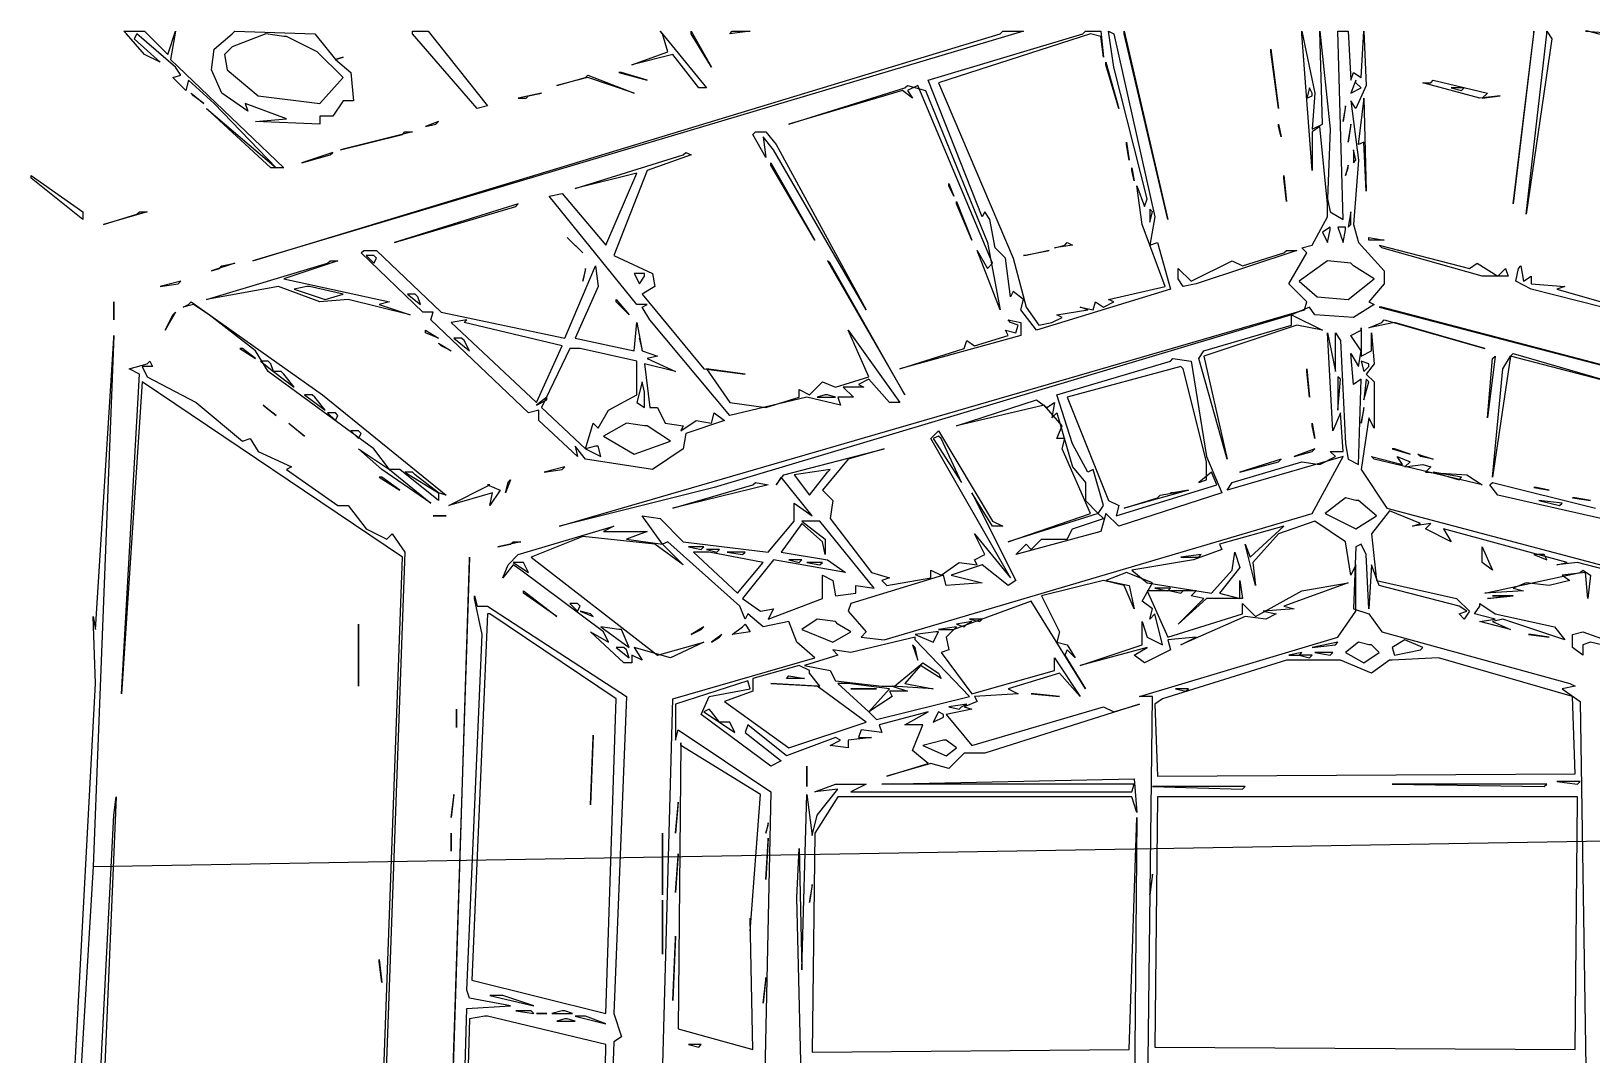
# Model space of a CAD drawing. Extents: x 1 to 1022, y 2 to 767.
# Drawn here: x 1 to 606, y 370 to 767 of the extents above; entities that cross this region are included whole.
import ezdxf

# ---------------------------------------------------------------- set-up
doc = ezdxf.new("R2010")
doc.units = 0

msp = doc.modelspace()

# ---------------------------------------------------------------- linework, layer by layer
for p, q in [((37, 767), (45, 767)), ((38, 766), (37, 767)), ((45, 758), (38, 766)), ((42, 766), (41, 764)), ((41, 764), (51, 755)), ((57, 753), (42, 766)), ((45, 767), (54, 758)), ((54, 758), (57, 767)), ((57, 767), (55, 756)), ((72, 760), (79, 766)), ((79, 766), (80, 767)), ((92, 766), (79, 761)), ((80, 767), (111, 766)), ((386, 767), (87, 678)), ((87, 678), (377, 766)), ((99, 765), (92, 766)), ((100, 765), (99, 765)), ((112, 759), (100, 765)), ((111, 766), (119, 756)), ((149, 767), (155, 767)), ((149, 766), (149, 767)), ((174, 737), (149, 766)), ((155, 767), (178, 738)), ((245, 767), (263, 745)), ((246, 766), (245, 767)), ((248, 759), (246, 766)), ((257, 767), (265, 753)), ((257, 766), (257, 767)), ((265, 753), (257, 766)), ((280, 767), (272, 766)), ((272, 766), (273, 767)), ((273, 767), (280, 767)), ((349, 748), (409, 766)), ((412, 766), (353, 747)), ((377, 766), (378, 767)), ((378, 767), (386, 767)), ((409, 766), (410, 767)), ((410, 767), (416, 767)), ((416, 765), (412, 766)), ((416, 767), (417, 757)), ((417, 757), (416, 765)), ((421, 753), (419, 767)), ((419, 767), (421, 766)), ((421, 766), (437, 695)), ((425, 767), (442, 694)), ((425, 766), (425, 767)), ((442, 694), (425, 766)), ((494, 767), (499, 743)), ((494, 766), (494, 767)), ((498, 713), (494, 766)), ((502, 731), (501, 767)), ((501, 767), (505, 729)), ((510, 694), (508, 767)), ((508, 767), (512, 767)), ((512, 767), (513, 748)), ((517, 749), (518, 767)), ((518, 767), (519, 746)), ((584, 767), (576, 700)), ((576, 700), (584, 766)), ((581, 696), (589, 766)), ((591, 764), (581, 696)), ((584, 766), (584, 767)), ((589, 767), (591, 764)), ((589, 766), (589, 767)), ((604, 767), (618, 766)), ((605, 767), (604, 767)), ((659, 753), (605, 767)), ((51, 755), (45, 758)), ((71, 752), (72, 760)), ((79, 761), (76, 758)), ((76, 758), (77, 752)), ((122, 749), (112, 759)), ((119, 756), (122, 757)), ((122, 757), (119, 756)), ((234, 754), (248, 759)), ((250, 758), (234, 754)), ((260, 745), (250, 758)), ((482, 760), (485, 737)), ((482, 759), (482, 760)), ((485, 737), (482, 759)), ((55, 756), (99, 714)), ((59, 750), (57, 753)), ((75, 743), (71, 752)), ((77, 752), (89, 742)), ((119, 756), (125, 751)), ((125, 751), (126, 740)), ((229, 751), (240, 748)), ((230, 751), (229, 751)), ((240, 748), (230, 751)), ((418, 755), (423, 737)), ((418, 754), (418, 755)), ((423, 737), (418, 754)), ((434, 702), (421, 753)), ((513, 748), (514, 751)), ((514, 751), (517, 749)), ((56, 749), (59, 750)), ((61, 744), (56, 749)), ((62, 748), (61, 744)), ((72, 739), (62, 748)), ((113, 739), (122, 749)), ((217, 749), (205, 746)), ((205, 746), (216, 749)), ((216, 749), (217, 750)), ((217, 750), (235, 743)), ((235, 743), (217, 749)), ((263, 745), (260, 745)), ((295, 731), (340, 745)), ((340, 745), (341, 746)), ((341, 746), (348, 744)), ((345, 746), (341, 744)), ((374, 677), (345, 746)), ((370, 695), (349, 748)), ((353, 747), (382, 679)), ((497, 745), (496, 741)), ((498, 743), (497, 745)), ((515, 748), (513, 743)), ((513, 743), (517, 745)), ((515, 747), (515, 748)), ((517, 745), (515, 747)), ((519, 746), (515, 737)), ((563, 741), (541, 747)), ((541, 747), (544, 747)), ((544, 747), (545, 748)), ((545, 748), (566, 743)), ((557, 745), (552, 745)), ((552, 745), (556, 744)), ((556, 744), (557, 745)), ((63, 743), (68, 739)), ((64, 742), (63, 743)), ((68, 739), (64, 742)), ((96, 714), (72, 739)), ((85, 736), (75, 743)), ((100, 733), (84, 739)), ((84, 739), (85, 736)), ((89, 742), (113, 739)), ((122, 740), (118, 734)), ((126, 740), (122, 740)), ((199, 743), (190, 741)), ((190, 741), (193, 741)), ((193, 741), (194, 742)), ((194, 742), (199, 743)), ((339, 744), (295, 731)), ((343, 741), (339, 744)), ((341, 744), (343, 741)), ((348, 744), (372, 685)), ((496, 741), (498, 742)), ((499, 743), (498, 729)), ((498, 742), (498, 743)), ((515, 737), (513, 740)), ((513, 740), (516, 717)), ((516, 723), (518, 740)), ((518, 741), (519, 705)), ((518, 740), (518, 741)), ((571, 742), (563, 741)), ((566, 743), (564, 741)), ((564, 741), (571, 742)), ((94, 714), (69, 737)), ((69, 737), (96, 714)), ((88, 732), (100, 733)), ((118, 734), (113, 734)), ((113, 734), (113, 731)), ((178, 738), (174, 737)), ((511, 738), (510, 732)), ((510, 732), (511, 737)), ((511, 737), (511, 738)), ((113, 731), (88, 732)), ((149, 728), (121, 721)), ((121, 721), (145, 727)), ((145, 727), (146, 728)), ((146, 728), (149, 728)), ((159, 732), (154, 730)), ((154, 730), (158, 731)), ((158, 731), (159, 732)), ((281, 727), (282, 728)), ((286, 718), (281, 727)), ((282, 728), (286, 728)), ((286, 728), (290, 723)), ((485, 731), (486, 726)), ((485, 730), (485, 731)), ((486, 726), (485, 730)), ((498, 729), (502, 731)), ((501, 730), (498, 728)), ((498, 728), (498, 713)), ((504, 700), (501, 730)), ((505, 729), (504, 702)), ((513, 731), (512, 724)), ((512, 724), (513, 730)), ((513, 730), (513, 731)), ((289, 721), (285, 726)), ((285, 726), (286, 718)), ((325, 659), (289, 721)), ((290, 723), (325, 659)), ((426, 724), (427, 717)), ((426, 723), (426, 724)), ((427, 717), (426, 723)), ((515, 717), (514, 721)), ((514, 721), (514, 716)), ((518, 724), (516, 723)), ((519, 705), (518, 724)), ((118, 720), (106, 716)), ((106, 716), (117, 719)), ((117, 719), (118, 720)), ((212, 706), (254, 719)), ((257, 719), (240, 713)), ((254, 719), (255, 720)), ((255, 720), (257, 719)), ((288, 716), (305, 686)), ((288, 715), (288, 716)), ((305, 686), (288, 715)), ((512, 715), (511, 711)), ((512, 714), (512, 715)), ((516, 717), (514, 692)), ((514, 716), (515, 717)), ((1, 711), (21, 697)), ((1, 710), (1, 711)), ((21, 694), (1, 710)), ((99, 714), (94, 714)), ((236, 712), (212, 706)), ((224, 684), (236, 712)), ((240, 713), (227, 680)), ((428, 714), (429, 709)), ((428, 713), (428, 714)), ((429, 709), (428, 713)), ((487, 711), (488, 701)), ((487, 710), (487, 711)), ((488, 701), (487, 710)), ((511, 711), (512, 714)), ((202, 703), (207, 704)), ((236, 661), (202, 703)), ((207, 704), (224, 684)), ((357, 708), (359, 703)), ((357, 707), (357, 708)), ((359, 703), (357, 707)), ((432, 692), (430, 707)), ((430, 707), (433, 699)), ((21, 697), (21, 694)), ((46, 697), (29, 692)), ((42, 696), (43, 697)), ((43, 697), (46, 697)), ((190, 700), (142, 685)), ((142, 685), (189, 699)), ((189, 699), (190, 700)), ((360, 701), (366, 686)), ((360, 700), (360, 701)), ((366, 686), (360, 700)), ((371, 697), (370, 695)), ((373, 694), (371, 697)), ((433, 699), (434, 702)), ((435, 698), (435, 693)), ((436, 697), (435, 698)), ((435, 693), (436, 697)), ((504, 702), (505, 697)), ((504, 695), (504, 700)), ((505, 697), (510, 694)), ((513, 697), (512, 691)), ((513, 692), (513, 697)), ((29, 692), (42, 696)), ((375, 683), (373, 694)), ((441, 668), (432, 692)), ((437, 695), (435, 684)), ((498, 684), (504, 695)), ((505, 691), (502, 689)), ((505, 690), (505, 691)), ((511, 691), (508, 691)), ((508, 691), (510, 685)), ((511, 690), (511, 691)), ((512, 691), (513, 692)), ((514, 692), (516, 685)), ((209, 687), (215, 681)), ((210, 686), (209, 687)), ((215, 681), (210, 686)), ((372, 685), (377, 659)), ((402, 684), (403, 685)), ((403, 685), (405, 684)), ((435, 684), (438, 685)), ((438, 685), (443, 667)), ((502, 689), (504, 685)), ((504, 685), (505, 690)), ((510, 685), (511, 690)), ((516, 685), (526, 674)), ((520, 687), (526, 686)), ((520, 686), (520, 687)), ((526, 686), (520, 686)), ((129, 681), (130, 682)), ((153, 658), (129, 681)), ((130, 682), (135, 682)), ((134, 680), (131, 680)), ((131, 680), (134, 677)), ((135, 679), (134, 680)), ((134, 677), (135, 679)), ((135, 682), (160, 658)), ((227, 680), (242, 673)), ((377, 659), (368, 682)), ((368, 682), (372, 675)), ((379, 679), (375, 683)), ((381, 664), (379, 679)), ((382, 679), (387, 660)), ((386, 680), (396, 682)), ((387, 680), (386, 680)), ((396, 682), (387, 680)), ((405, 684), (398, 683)), ((398, 683), (402, 684)), ((492, 682), (453, 669)), ((471, 676), (487, 681)), ((487, 681), (488, 682)), ((488, 682), (492, 682)), ((489, 669), (496, 681)), ((494, 683), (498, 684)), ((496, 681), (494, 683)), ((524, 684), (559, 675)), ((525, 683), (524, 684)), ((564, 672), (525, 683)), ((69, 663), (116, 677)), ((80, 677), (71, 674)), ((71, 674), (74, 675)), ((74, 675), (75, 676)), ((75, 676), (80, 677)), ((120, 678), (99, 671)), ((116, 677), (117, 678)), ((117, 678), (120, 678)), ((208, 648), (220, 676)), ((216, 675), (215, 670)), ((215, 670), (216, 674)), ((216, 674), (216, 675)), ((220, 676), (221, 668)), ((239, 673), (235, 673)), ((235, 673), (237, 669)), ((239, 672), (239, 673)), ((242, 673), (243, 668)), ((310, 678), (340, 626)), ((311, 677), (310, 678)), ((340, 626), (311, 677)), ((372, 675), (374, 677)), ((446, 671), (446, 675)), ((446, 675), (451, 670)), ((451, 670), (467, 678)), ((467, 678), (471, 676)), ((504, 678), (493, 670)), ((513, 677), (504, 678)), ((514, 676), (513, 677)), ((522, 671), (514, 676)), ((526, 674), (526, 669)), ((559, 675), (562, 677)), ((562, 677), (570, 672)), ((570, 672), (573, 675)), ((573, 675), (574, 672)), ((577, 670), (578, 675)), ((578, 675), (579, 676)), ((579, 676), (580, 670)), ((59, 670), (51, 668)), ((51, 668), (58, 669)), ((58, 669), (59, 670)), ((97, 668), (69, 663)), ((113, 662), (97, 668)), ((99, 671), (140, 662)), ((108, 668), (103, 667)), ((103, 667), (115, 663)), ((109, 668), (108, 668)), ((122, 665), (109, 668)), ((221, 668), (212, 648)), ((237, 669), (239, 672)), ((243, 668), (238, 665)), ((443, 667), (391, 651)), ((419, 663), (441, 668)), ((448, 668), (446, 671)), ((453, 669), (448, 668)), ((496, 662), (489, 669)), ((493, 670), (500, 664)), ((512, 663), (522, 671)), ((526, 669), (520, 662)), ((574, 672), (564, 672)), ((583, 667), (577, 670)), ((580, 670), (583, 672)), ((583, 672), (583, 669)), ((583, 669), (596, 668)), ((626, 656), (583, 667)), ((596, 668), (593, 667)), ((593, 667), (621, 659)), ((33, 662), (33, 655)), ((33, 661), (33, 662)), ((33, 655), (33, 661)), ((64, 661), (60, 660)), ((60, 660), (62, 661)), ((62, 661), (63, 662)), ((63, 662), (114, 626)), ((70, 657), (64, 661)), ((124, 663), (113, 662)), ((115, 663), (122, 665)), ((148, 657), (124, 663)), ((140, 662), (136, 661)), ((136, 661), (148, 657)), ((150, 665), (147, 665)), ((147, 665), (152, 661)), ((151, 664), (150, 665)), ((152, 661), (151, 664)), ((228, 663), (233, 657)), ((228, 662), (228, 663)), ((233, 657), (228, 662)), ((240, 661), (236, 661)), ((238, 665), (262, 636)), ((238, 660), (240, 661)), ((241, 655), (238, 660)), ((382, 666), (381, 664)), ((386, 663), (382, 666)), ((385, 659), (386, 663)), ((387, 660), (392, 653)), ((411, 659), (408, 660)), ((408, 660), (413, 659)), ((413, 659), (414, 662)), ((414, 662), (417, 660)), ((417, 660), (421, 662)), ((421, 662), (419, 663)), ((497, 660), (490, 657)), ((495, 659), (496, 662)), ((499, 657), (497, 660)), ((500, 664), (512, 663)), ((522, 661), (514, 656)), ((520, 662), (522, 661)), ((524, 660), (819, 583)), ((525, 660), (524, 660)), ((819, 583), (525, 660)), ((57, 658), (53, 651)), ((53, 651), (56, 657)), ((56, 657), (57, 658)), ((88, 643), (70, 657)), ((157, 658), (153, 658)), ((156, 655), (157, 658)), ((194, 619), (156, 655)), ((160, 658), (208, 648)), ((170, 655), (164, 654)), ((164, 654), (197, 623)), ((169, 654), (170, 655)), ((207, 645), (169, 654)), ((206, 575), (495, 659)), ((235, 643), (236, 654)), ((236, 654), (238, 643)), ((272, 618), (241, 655)), ((490, 657), (266, 590)), ((380, 655), (385, 654)), ((381, 654), (380, 655)), ((384, 653), (381, 654)), ((391, 651), (385, 659)), ((385, 654), (385, 649)), ((392, 653), (397, 654)), ((397, 654), (401, 656)), ((399, 657), (411, 659)), ((401, 656), (399, 657)), ((490, 657), (502, 651)), ((490, 653), (490, 657)), ((514, 656), (499, 657)), ((530, 654), (520, 652)), ((520, 652), (525, 654)), ((525, 654), (526, 655)), ((526, 655), (565, 644)), ((565, 644), (530, 654)), ((33, 649), (25, 443)), ((26, 535), (33, 648)), ((33, 648), (33, 649)), ((154, 651), (159, 648)), ((154, 650), (154, 651)), ((159, 648), (154, 650)), ((168, 648), (165, 648)), ((165, 648), (171, 643)), ((169, 647), (168, 648)), ((212, 648), (235, 643)), ((238, 644), (237, 648)), ((237, 648), (238, 643)), ((326, 633), (318, 651)), ((318, 651), (338, 623)), ((385, 649), (338, 636)), ((367, 645), (380, 649)), ((380, 649), (379, 651)), ((379, 651), (383, 650)), ((383, 650), (384, 653)), ((492, 653), (456, 641)), ((456, 643), (490, 653)), ((502, 651), (492, 653)), ((506, 612), (504, 650)), ((504, 650), (507, 635)), ((507, 635), (507, 650)), ((507, 650), (509, 647)), ((513, 649), (517, 651)), ((517, 643), (513, 649)), ((517, 652), (517, 641)), ((517, 651), (517, 652)), ((521, 643), (521, 650)), ((521, 650), (522, 638)), ((82, 644), (88, 640)), ((83, 644), (82, 644)), ((88, 640), (83, 644)), ((93, 635), (88, 643)), ((159, 646), (164, 643)), ((160, 645), (159, 646)), ((164, 643), (160, 645)), ((171, 643), (169, 647)), ((197, 623), (207, 645)), ((210, 644), (199, 621)), ((213, 644), (210, 644)), ((214, 644), (213, 644)), ((236, 639), (214, 644)), ((238, 643), (238, 644)), ((238, 643), (244, 641)), ((338, 636), (363, 644)), ((363, 644), (364, 647)), ((364, 647), (367, 645)), ((454, 640), (456, 643)), ((509, 647), (511, 607)), ((514, 630), (513, 642)), ((513, 642), (516, 637)), ((516, 637), (517, 643)), ((517, 641), (521, 643)), ((575, 641), (576, 642)), ((576, 642), (621, 629)), ((39, 636), (46, 638)), ((43, 634), (39, 636)), ((48, 637), (44, 637)), ((44, 637), (46, 633)), ((46, 638), (47, 639)), ((47, 639), (48, 637)), ((93, 639), (90, 639)), ((90, 639), (95, 635)), ((94, 638), (93, 639)), ((95, 635), (94, 638)), ((236, 626), (236, 639)), ((251, 635), (239, 638)), ((239, 638), (241, 621)), ((244, 641), (240, 640)), ((240, 640), (251, 635)), ((262, 636), (278, 634)), ((278, 634), (263, 636)), ((263, 636), (272, 623)), ((399, 626), (443, 639)), ((447, 637), (403, 625)), ((443, 639), (444, 640)), ((444, 640), (451, 639)), ((448, 636), (447, 637)), ((457, 600), (448, 636)), ((451, 639), (457, 602)), ((465, 601), (454, 640)), ((456, 641), (465, 601)), ((496, 636), (497, 625)), ((496, 635), (496, 636)), ((520, 638), (517, 639)), ((517, 639), (518, 635)), ((518, 635), (520, 637)), ((522, 638), (519, 634)), ((520, 637), (520, 638)), ((569, 641), (566, 617)), ((566, 617), (568, 640)), ((575, 641), (568, 594)), ((568, 640), (569, 641)), ((568, 594), (572, 636)), ((572, 636), (575, 641)), ((621, 629), (575, 641)), ((36, 510), (43, 634)), ((44, 631), (36, 510)), ((145, 563), (44, 631)), ((46, 633), (65, 623)), ((134, 605), (93, 635)), ((98, 635), (95, 635)), ((95, 635), (103, 629)), ((99, 634), (98, 635)), ((103, 629), (99, 634)), ((238, 631), (236, 623)), ((239, 627), (238, 631)), ((303, 626), (308, 631)), ((308, 631), (313, 629)), ((313, 629), (326, 633)), ((326, 632), (322, 630)), ((322, 630), (324, 629)), ((334, 623), (326, 632)), ((497, 625), (496, 635)), ((508, 633), (508, 620)), ((509, 632), (508, 633)), ((508, 620), (509, 632)), ((517, 632), (514, 630)), ((516, 599), (517, 632)), ((519, 632), (518, 624)), ((518, 624), (520, 631)), ((519, 634), (522, 631)), ((520, 631), (519, 632)), ((522, 631), (522, 613)), ((110, 626), (107, 626)), ((107, 626), (115, 620)), ((111, 625), (110, 626)), ((115, 620), (111, 625)), ((114, 626), (162, 587)), ((201, 625), (197, 622)), ((197, 622), (201, 624)), ((201, 624), (201, 625)), ((225, 620), (236, 626)), ((239, 626), (239, 627)), ((239, 621), (239, 626)), ((302, 625), (272, 618)), ((286, 621), (299, 625)), ((299, 625), (299, 628)), ((299, 628), (303, 626)), ((315, 622), (302, 625)), ((309, 626), (306, 625)), ((306, 625), (313, 625)), ((310, 626), (309, 626)), ((313, 625), (310, 626)), ((320, 625), (314, 625)), ((314, 625), (315, 622)), ((324, 629), (316, 629)), ((316, 629), (320, 625)), ((360, 614), (391, 624)), ((391, 624), (395, 621)), ((405, 607), (399, 626)), ((403, 625), (419, 585)), ((65, 623), (83, 608)), ((91, 622), (96, 618)), ((92, 621), (91, 622)), ((96, 618), (92, 621)), ((119, 619), (116, 619)), ((116, 619), (119, 616)), ((120, 618), (119, 619)), ((119, 616), (120, 618)), ((198, 620), (194, 619)), ((198, 616), (198, 620)), ((199, 621), (216, 605)), ((221, 613), (225, 620)), ((236, 623), (239, 621)), ((241, 621), (244, 621)), ((244, 621), (247, 615)), ((265, 615), (266, 619)), ((266, 619), (270, 616)), ((272, 623), (286, 621)), ((338, 623), (334, 623)), ((394, 622), (360, 614)), ((401, 614), (394, 622)), ((395, 621), (398, 623)), ((398, 623), (397, 617)), ((397, 617), (399, 619)), ((399, 619), (405, 598)), ((509, 619), (506, 612)), ((510, 604), (509, 619)), ((518, 621), (517, 615)), ((517, 615), (518, 620)), ((518, 620), (518, 621)), ((101, 615), (107, 610)), ((102, 614), (101, 615)), ((107, 610), (102, 614)), ((128, 612), (125, 612)), ((125, 612), (128, 609)), ((129, 611), (128, 612)), ((213, 602), (198, 616)), ((216, 605), (219, 615)), ((219, 615), (221, 613)), ((232, 615), (223, 610)), ((239, 614), (232, 615)), ((240, 614), (239, 614)), ((249, 608), (240, 614)), ((247, 615), (254, 614)), ((253, 612), (259, 616)), ((254, 614), (253, 612)), ((270, 616), (255, 611)), ((259, 616), (265, 615)), ((350, 609), (353, 612)), ((353, 612), (374, 577)), ((399, 609), (401, 614)), ((498, 615), (499, 609)), ((498, 614), (498, 615)), ((499, 609), (498, 614)), ((520, 617), (517, 597)), ((522, 613), (520, 617)), ((83, 608), (86, 609)), ((86, 609), (89, 604)), ((128, 609), (129, 611)), ((216, 601), (212, 606)), ((212, 606), (213, 602)), ((220, 606), (216, 605)), ((221, 606), (220, 606)), ((222, 602), (221, 606)), ((223, 610), (235, 603)), ((235, 603), (249, 608)), ((255, 611), (254, 605)), ((381, 555), (350, 609)), ((353, 610), (351, 609)), ((351, 609), (362, 592)), ((354, 609), (353, 610)), ((362, 592), (354, 609)), ((402, 609), (399, 609)), ((401, 605), (402, 609)), ((411, 596), (405, 607)), ((511, 607), (512, 601)), ((89, 604), (102, 598)), ((137, 597), (128, 605)), ((128, 605), (140, 597)), ((140, 597), (134, 605)), ((216, 605), (222, 602)), ((242, 597), (216, 601)), ((254, 605), (242, 597)), ((293, 595), (332, 605)), ((318, 601), (308, 589)), ((332, 605), (318, 601)), ((412, 580), (401, 605)), ((457, 602), (463, 588)), ((457, 593), (457, 600)), ((510, 602), (465, 589)), ((467, 592), (494, 600)), ((486, 601), (470, 596)), ((470, 596), (485, 600)), ((485, 600), (486, 601)), ((499, 605), (491, 602)), ((491, 602), (498, 604)), ((494, 600), (501, 599)), ((498, 604), (499, 605)), ((498, 580), (510, 602)), ((501, 599), (507, 602)), ((507, 602), (505, 604)), ((505, 604), (510, 604)), ((512, 601), (516, 599)), ((521, 602), (533, 599)), ((522, 601), (521, 602)), ((564, 591), (522, 601)), ((529, 605), (536, 603)), ((530, 605), (529, 605)), ((536, 603), (530, 605)), ((533, 599), (531, 602)), ((531, 602), (536, 600)), ((536, 600), (534, 598)), ((539, 603), (545, 601)), ((540, 602), (539, 603)), ((545, 601), (540, 602)), ((102, 598), (100, 597)), ((100, 597), (120, 583)), ((136, 594), (144, 589)), ((137, 594), (136, 594)), ((156, 584), (137, 597)), ((144, 589), (137, 594)), ((144, 597), (140, 597)), ((140, 597), (156, 584)), ((159, 585), (144, 597)), ((149, 596), (146, 596)), ((146, 596), (159, 588)), ((150, 595), (149, 596)), ((159, 588), (150, 595)), ((208, 598), (200, 596)), ((200, 596), (207, 597)), ((207, 597), (208, 598)), ((290, 591), (293, 595)), ((292, 594), (290, 591)), ((304, 579), (292, 594)), ((311, 597), (297, 595)), ((297, 595), (303, 587)), ((303, 587), (310, 596)), ((310, 596), (311, 597)), ((405, 598), (410, 592)), ((413, 597), (411, 596)), ((417, 583), (413, 597)), ((459, 596), (454, 592)), ((461, 591), (459, 596)), ((517, 597), (527, 582)), ((534, 598), (541, 599)), ((541, 599), (544, 598)), ((544, 598), (542, 596)), ((542, 596), (558, 595)), ((556, 594), (545, 596)), ((545, 596), (555, 593)), ((555, 593), (556, 594)), ((558, 595), (564, 591)), ((162, 587), (159, 588)), ((159, 588), (159, 585)), ((163, 583), (179, 591)), ((180, 588), (163, 583)), ((178, 591), (183, 589)), ((179, 591), (178, 591)), ((183, 589), (179, 583)), ((179, 583), (180, 588)), ((187, 593), (185, 588)), ((185, 588), (186, 592)), ((186, 592), (187, 593)), ((266, 590), (206, 575)), ((287, 591), (250, 582)), ((250, 582), (281, 591)), ((281, 591), (282, 592)), ((282, 592), (287, 591)), ((308, 589), (312, 585)), ((374, 575), (366, 588)), ((366, 588), (383, 554)), ((410, 592), (410, 585)), ((422, 579), (461, 591)), ((463, 588), (423, 575)), ((450, 589), (425, 582)), ((439, 587), (450, 589)), ((443, 588), (450, 589)), ((444, 588), (443, 588)), ((450, 589), (444, 588)), ((454, 592), (457, 593)), ((465, 589), (467, 592)), ((567, 591), (568, 592)), ((570, 587), (567, 591)), ((568, 592), (608, 582)), ((584, 590), (590, 589)), ((585, 590), (584, 590)), ((590, 589), (585, 590)), ((120, 583), (124, 583)), ((124, 583), (131, 574)), ((297, 577), (297, 584)), ((297, 584), (304, 579)), ((312, 585), (311, 578)), ((410, 585), (415, 580)), ((415, 580), (417, 583)), ((419, 585), (423, 583)), ((423, 583), (422, 579)), ((425, 582), (438, 586)), ((438, 586), (439, 587)), ((511, 586), (503, 580)), ((515, 585), (511, 586)), ((516, 585), (515, 585)), ((523, 579), (516, 585)), ((527, 582), (708, 534)), ((610, 578), (570, 587)), ((595, 584), (586, 585)), ((586, 585), (594, 583)), ((594, 583), (595, 584)), ((599, 586), (606, 585)), ((600, 586), (599, 586)), ((606, 585), (600, 586)), ((157, 579), (162, 579)), ((158, 579), (157, 579)), ((162, 579), (158, 579)), ((246, 568), (238, 579)), ((238, 579), (245, 578)), ((245, 578), (254, 569)), ((287, 565), (297, 577)), ((300, 576), (292, 565)), ((306, 577), (300, 577)), ((300, 577), (309, 570)), ((308, 569), (300, 576)), ((307, 577), (306, 577)), ((328, 551), (307, 577)), ((311, 578), (327, 557)), ((332, 531), (498, 580)), ((374, 577), (378, 575)), ((415, 580), (380, 569)), ((380, 569), (412, 580)), ((405, 574), (417, 578)), ((417, 578), (415, 580)), ((418, 580), (416, 573)), ((423, 575), (418, 580)), ((499, 577), (485, 572)), ((511, 569), (499, 577)), ((503, 580), (515, 574)), ((515, 574), (523, 579)), ((528, 581), (521, 572)), ((540, 576), (528, 581)), ((544, 576), (537, 575)), ((537, 575), (540, 576)), ((542, 574), (544, 576)), ((131, 574), (139, 570)), ((139, 570), (141, 572)), ((141, 572), (146, 565)), ((190, 564), (227, 575)), ((215, 571), (195, 563)), ((243, 568), (215, 571)), ((227, 575), (223, 573)), ((223, 573), (240, 573)), ((240, 573), (232, 570)), ((232, 570), (246, 568)), ((309, 570), (309, 564)), ((371, 564), (367, 572)), ((367, 572), (381, 555)), ((378, 575), (374, 575)), ((416, 573), (383, 564)), ((389, 566), (393, 570)), ((393, 570), (403, 570)), ((403, 570), (405, 574)), ((487, 575), (462, 568)), ((474, 563), (487, 575)), ((485, 572), (475, 561)), ((521, 572), (523, 554)), ((552, 569), (542, 574)), ((597, 561), (549, 574)), ((549, 574), (552, 569)), ((146, 565), (133, 203)), ((191, 569), (182, 567)), ((182, 567), (187, 568)), ((186, 560), (190, 564)), ((187, 568), (188, 569)), ((188, 569), (191, 569)), ((254, 560), (243, 568)), ((248, 569), (246, 568)), ((246, 568), (254, 560)), ((276, 544), (248, 569)), ((254, 569), (287, 565)), ((262, 567), (256, 567)), ((256, 567), (261, 566)), ((263, 565), (258, 565)), ((258, 565), (275, 549)), ((261, 566), (262, 567)), ((268, 566), (263, 566)), ((263, 566), (267, 565)), ((264, 565), (263, 565)), ((285, 561), (264, 565)), ((267, 565), (268, 566)), ((278, 565), (271, 565)), ((271, 565), (277, 564)), ((277, 564), (278, 565)), ((292, 565), (310, 562)), ((309, 564), (308, 569)), ((367, 562), (371, 564)), ((383, 564), (387, 568)), ((387, 568), (389, 566)), ((455, 564), (447, 563)), ((463, 566), (452, 562)), ((454, 563), (455, 564)), ((462, 568), (463, 566)), ((467, 558), (468, 565)), ((468, 565), (470, 559)), ((476, 552), (472, 568)), ((472, 568), (474, 563)), ((513, 556), (511, 569)), ((515, 567), (514, 543)), ((517, 568), (515, 567)), ((519, 564), (517, 568)), ((520, 543), (519, 564)), ((564, 567), (568, 558)), ((564, 566), (564, 567)), ((564, 561), (564, 566)), ((587, 564), (584, 564)), ((584, 564), (589, 562)), ((588, 564), (587, 564)), ((589, 562), (588, 564)), ((132, 203), (145, 563)), ((171, 563), (159, 191)), ((160, 213), (171, 562)), ((171, 562), (171, 563)), ((188, 560), (184, 555)), ((184, 555), (186, 560)), ((191, 561), (188, 561)), ((188, 561), (194, 557)), ((191, 558), (188, 560)), ((192, 561), (191, 561)), ((223, 534), (191, 558)), ((194, 557), (192, 561)), ((195, 563), (244, 525)), ((275, 549), (285, 561)), ((289, 562), (277, 547)), ((317, 557), (289, 562)), ((300, 562), (295, 562)), ((295, 562), (299, 561)), ((299, 561), (300, 562)), ((308, 561), (302, 561)), ((302, 561), (307, 560)), ((307, 560), (308, 561)), ((310, 562), (317, 557)), ((350, 555), (350, 558)), ((350, 558), (354, 556)), ((354, 556), (361, 561)), ((370, 560), (358, 556)), ((361, 561), (368, 560)), ((368, 560), (367, 562)), ((380, 552), (370, 560)), ((452, 562), (428, 558)), ((428, 558), (434, 553)), ((447, 563), (454, 563)), ((459, 549), (467, 558)), ((470, 559), (462, 549)), ((475, 561), (476, 552)), ((515, 560), (513, 556)), ((515, 542), (515, 560)), ((521, 560), (520, 543)), ((524, 552), (521, 560)), ((568, 558), (564, 561)), ((601, 561), (593, 560)), ((593, 560), (597, 561)), ((616, 557), (601, 561)), ((602, 557), (603, 558)), ((603, 558), (606, 556)), ((308, 547), (308, 556)), ((308, 556), (312, 554)), ((312, 554), (313, 548)), ((355, 556), (319, 545)), ((321, 549), (321, 552)), ((321, 552), (328, 551)), ((327, 557), (334, 555)), ((334, 555), (331, 554)), ((331, 554), (333, 552)), ((333, 552), (350, 555)), ((356, 552), (355, 556)), ((370, 553), (356, 552)), ((358, 556), (370, 553)), ((383, 554), (380, 552)), ((417, 554), (393, 548)), ((425, 552), (417, 554)), ((426, 557), (418, 554)), ((418, 554), (427, 552)), ((429, 543), (425, 552)), ((436, 553), (426, 557)), ((427, 552), (429, 543)), ((432, 546), (436, 553)), ((434, 553), (459, 549)), ((470, 547), (470, 554)), ((470, 554), (471, 547)), ((512, 553), (487, 544)), ((494, 550), (512, 553)), ((523, 554), (554, 547)), ((555, 544), (524, 552)), ((565, 549), (602, 557)), ((581, 553), (576, 551)), ((590, 552), (581, 553)), ((598, 554), (590, 552)), ((604, 557), (595, 556)), ((595, 556), (598, 554)), ((605, 547), (604, 557)), ((606, 556), (605, 547)), ((173, 548), (174, 544)), ((173, 547), (173, 548)), ((176, 533), (173, 547)), ((192, 550), (205, 540)), ((192, 549), (192, 550)), ((205, 540), (192, 549)), ((213, 545), (210, 545)), ((210, 545), (213, 542)), ((214, 544), (213, 545)), ((277, 547), (284, 542)), ((287, 539), (308, 547)), ((313, 548), (321, 549)), ((319, 545), (318, 542)), ((389, 546), (359, 535)), ((410, 512), (389, 546)), ((393, 548), (400, 534)), ((436, 543), (432, 546)), ((453, 550), (434, 550)), ((434, 550), (442, 532)), ((443, 551), (437, 551)), ((437, 551), (442, 550)), ((442, 550), (443, 551)), ((448, 550), (443, 550)), ((443, 550), (447, 549)), ((457, 547), (446, 537)), ((446, 537), (456, 547)), ((447, 549), (448, 550)), ((451, 548), (453, 550)), ((456, 547), (451, 548)), ((471, 547), (457, 547)), ((462, 549), (470, 547)), ((471, 541), (471, 545)), ((471, 545), (476, 540)), ((476, 540), (494, 550)), ((554, 547), (559, 542)), ((563, 545), (569, 541)), ((563, 544), (563, 545)), ((580, 550), (565, 549)), ((566, 547), (576, 548)), ((567, 547), (566, 547)), ((576, 548), (567, 547)), ((568, 548), (576, 548)), ((569, 548), (568, 548)), ((576, 548), (569, 548)), ((576, 551), (580, 550)), ((26, 514), (25, 540)), ((25, 540), (26, 535)), ((178, 541), (172, 399)), ((174, 544), (178, 544)), ((178, 544), (232, 509)), ((179, 541), (178, 541)), ((228, 508), (179, 541)), ((213, 542), (214, 544)), ((218, 541), (214, 542)), ((214, 542), (219, 540)), ((219, 540), (218, 541)), ((278, 539), (276, 544)), ((279, 541), (278, 539)), ((285, 536), (279, 541)), ((284, 542), (289, 543)), ((289, 543), (287, 539)), ((306, 539), (300, 535)), ((313, 538), (306, 539)), ((318, 542), (325, 534)), ((370, 539), (365, 539)), ((365, 539), (369, 538)), ((369, 538), (370, 539)), ((435, 539), (436, 543)), ((437, 541), (435, 539)), ((440, 529), (437, 541)), ((442, 532), (471, 541)), ((472, 540), (447, 529)), ((480, 539), (472, 540)), ((491, 543), (479, 542)), ((479, 542), (484, 541)), ((484, 541), (480, 539)), ((487, 544), (491, 543)), ((508, 532), (515, 542)), ((514, 543), (520, 541)), ((520, 541), (525, 534)), ((558, 542), (555, 544)), ((555, 541), (558, 542)), ((557, 539), (555, 541)), ((559, 542), (557, 539)), ((561, 541), (563, 544)), ((569, 539), (561, 541)), ((563, 538), (569, 539)), ((572, 539), (568, 538)), ((569, 541), (592, 536)), ((596, 531), (572, 539)), ((128, 537), (128, 513)), ((128, 536), (128, 537)), ((128, 513), (128, 536)), ((170, 395), (176, 533)), ((231, 522), (218, 534)), ((218, 534), (225, 530)), ((229, 535), (222, 536)), ((222, 536), (233, 528)), ((225, 530), (223, 534)), ((230, 535), (229, 535)), ((233, 528), (230, 535)), ((262, 536), (257, 533)), ((257, 533), (261, 535)), ((261, 535), (262, 536)), ((269, 533), (265, 530)), ((268, 532), (269, 533)), ((273, 533), (277, 536)), ((280, 534), (273, 533)), ((277, 536), (278, 537)), ((278, 537), (280, 534)), ((295, 538), (285, 536)), ((298, 530), (295, 538)), ((300, 535), (312, 530)), ((312, 530), (319, 534)), ((314, 537), (313, 538)), ((319, 534), (314, 537)), ((325, 534), (323, 532)), ((352, 534), (344, 533)), ((344, 533), (351, 530)), ((351, 530), (353, 534)), ((353, 534), (352, 534)), ((360, 536), (353, 535)), ((353, 535), (359, 535)), ((359, 535), (356, 532)), ((359, 535), (360, 536)), ((366, 538), (360, 537)), ((360, 537), (363, 536)), ((363, 536), (364, 537)), ((364, 537), (366, 538)), ((400, 534), (399, 530)), ((432, 529), (432, 538)), ((432, 538), (434, 532)), ((525, 534), (598, 514)), ((575, 535), (563, 538)), ((568, 538), (575, 535)), ((582, 533), (590, 532)), ((583, 533), (582, 533)), ((590, 532), (583, 533)), ((592, 536), (596, 531)), ((599, 533), (603, 534)), ((599, 528), (599, 533)), ((603, 534), (631, 524)), ((231, 528), (228, 528)), ((228, 528), (233, 524)), ((232, 527), (231, 528)), ((233, 524), (232, 527)), ((249, 524), (235, 528)), ((235, 528), (238, 523)), ((244, 525), (262, 530)), ((262, 530), (249, 524)), ((265, 530), (268, 532)), ((305, 524), (298, 530)), ((319, 526), (312, 527)), ((312, 527), (314, 525)), ((344, 532), (319, 526)), ((323, 532), (332, 531)), ((343, 529), (345, 523)), ((344, 528), (343, 529)), ((344, 531), (344, 532)), ((365, 509), (344, 531)), ((345, 523), (344, 528)), ((357, 527), (354, 526)), ((356, 532), (357, 527)), ((399, 530), (403, 529)), ((403, 527), (402, 525)), ((403, 529), (406, 524)), ((406, 524), (403, 527)), ((408, 521), (432, 529)), ((434, 528), (408, 521)), ((429, 525), (434, 528)), ((431, 509), (508, 532)), ((443, 527), (433, 522)), ((434, 532), (440, 529)), ((453, 532), (442, 531)), ((442, 531), (443, 527)), ((447, 529), (453, 532)), ((508, 530), (498, 528)), ((498, 528), (507, 529)), ((507, 529), (508, 530)), ((516, 530), (511, 526)), ((520, 529), (516, 530)), ((521, 529), (520, 529)), ((524, 526), (521, 529)), ((534, 531), (529, 528)), ((529, 528), (530, 525)), ((530, 525), (540, 527)), ((541, 528), (534, 531)), ((540, 527), (541, 528)), ((603, 525), (599, 528)), ((606, 530), (603, 529)), ((603, 529), (603, 525)), ((627, 525), (606, 530)), ((234, 522), (231, 522)), ((238, 523), (234, 525)), ((234, 525), (234, 522)), ((250, 508), (305, 524)), ((299, 521), (281, 516)), ((303, 519), (299, 521)), ((314, 525), (301, 521)), ((301, 521), (311, 519)), ((336, 513), (347, 522)), ((346, 521), (340, 514)), ((354, 516), (346, 521)), ((347, 522), (353, 518)), ((354, 526), (366, 510)), ((398, 519), (398, 524)), ((398, 524), (408, 509)), ((402, 525), (410, 512)), ((433, 522), (429, 525)), ((488, 523), (440, 508)), ((509, 523), (488, 523)), ((494, 526), (489, 525)), ((489, 525), (493, 525)), ((493, 525), (494, 526)), ((498, 525), (493, 525)), ((493, 525), (497, 524)), ((497, 524), (498, 525)), ((506, 526), (499, 526)), ((499, 526), (505, 525)), ((505, 525), (506, 526)), ((521, 518), (509, 523)), ((511, 526), (518, 522)), ((518, 522), (524, 526)), ((528, 523), (521, 518)), ((529, 523), (528, 523)), ((547, 524), (529, 523)), ((599, 509), (547, 524)), ((279, 515), (251, 506)), ((280, 512), (279, 515)), ((281, 516), (281, 511)), ((294, 516), (295, 517)), ((301, 516), (294, 516)), ((295, 517), (301, 516)), ((303, 518), (303, 519)), ((307, 513), (303, 518)), ((311, 519), (313, 515)), ((313, 515), (331, 513)), ((353, 518), (354, 516)), ((366, 510), (398, 519)), ((400, 518), (380, 512)), ((408, 509), (400, 518)), ((6, 144), (26, 514)), ((232, 509), (227, 386)), ((261, 502), (264, 509)), ((264, 509), (280, 512)), ((281, 511), (270, 507)), ((306, 513), (288, 514)), ((288, 514), (307, 513)), ((325, 499), (306, 513)), ((317, 514), (314, 514)), ((314, 514), (326, 503)), ((318, 514), (317, 514)), ((334, 512), (318, 514)), ((319, 512), (329, 512)), ((320, 512), (319, 512)), ((329, 512), (320, 512)), ((326, 503), (334, 512)), ((335, 509), (326, 503)), ((329, 500), (365, 509)), ((331, 513), (336, 513)), ((341, 511), (334, 511)), ((334, 511), (335, 509)), ((351, 512), (335, 513)), ((335, 513), (341, 511)), ((340, 514), (351, 512)), ((384, 510), (367, 509)), ((367, 509), (368, 507)), ((380, 512), (384, 510)), ((389, 510), (400, 509)), ((390, 510), (389, 510)), ((400, 509), (390, 510)), ((436, 509), (431, 509)), ((433, 241), (436, 509)), ((450, 512), (445, 512)), ((445, 512), (449, 511)), ((449, 511), (450, 512)), ((600, 513), (595, 512)), ((595, 512), (602, 507)), ((598, 514), (600, 513)), ((600, 479), (599, 509)), ((166, 504), (166, 497)), ((166, 503), (166, 504)), ((166, 497), (166, 503)), ((224, 386), (228, 508)), ((242, 222), (250, 508)), ((251, 506), (251, 492)), ((264, 504), (262, 503)), ((262, 503), (268, 499)), ((265, 503), (264, 504)), ((268, 499), (265, 503)), ((270, 507), (295, 489)), ((326, 503), (329, 500)), ((349, 503), (330, 498)), ((340, 498), (349, 503)), ((353, 503), (351, 499)), ((355, 502), (353, 503)), ((366, 504), (356, 502)), ((364, 506), (357, 505)), ((357, 505), (361, 504)), ((361, 504), (362, 505)), ((362, 505), (364, 506)), ((368, 507), (363, 505)), ((363, 505), (366, 504)), ((366, 490), (417, 505)), ((431, 506), (371, 487)), ((417, 505), (421, 503)), ((421, 503), (431, 506)), ((440, 508), (437, 506)), ((437, 506), (438, 478)), ((602, 507), (606, 247)), ((288, 482), (261, 502)), ((271, 499), (268, 499)), ((268, 499), (274, 495)), ((272, 499), (271, 499)), ((274, 495), (272, 499)), ((279, 498), (278, 495)), ((294, 486), (279, 498)), ((295, 489), (325, 499)), ((330, 498), (331, 495)), ((347, 498), (340, 498)), ((343, 488), (347, 498)), ((351, 499), (355, 501)), ((355, 501), (355, 502)), ((356, 502), (366, 490)), ((219, 494), (218, 467)), ((218, 467), (219, 493)), ((219, 493), (219, 494)), ((251, 492), (252, 496)), ((252, 496), (288, 472)), ((253, 491), (252, 380)), ((253, 490), (253, 491)), ((278, 495), (292, 484)), ((313, 493), (294, 486)), ((311, 490), (315, 492)), ((315, 492), (313, 493)), ((327, 493), (318, 492)), ((318, 492), (318, 489)), ((323, 496), (322, 493)), ((322, 493), (327, 493)), ((331, 495), (323, 496)), ((355, 492), (347, 490)), ((356, 492), (355, 492)), ((360, 489), (356, 492)), ((284, 471), (253, 490)), ((318, 489), (311, 490)), ((349, 483), (343, 488)), ((347, 490), (356, 486)), ((356, 486), (360, 489)), ((363, 487), (357, 481)), ((371, 487), (363, 487)), ((292, 484), (288, 482)), ((302, 482), (302, 474)), ((302, 481), (302, 482)), ((302, 474), (302, 481)), ((350, 483), (333, 478)), ((333, 478), (349, 483)), ((357, 481), (350, 483)), ((438, 478), (600, 479)), ((305, 472), (313, 475)), ((314, 473), (305, 472)), ((306, 463), (314, 473)), ((313, 475), (325, 475)), ((325, 475), (319, 472)), ((331, 475), (429, 477)), ((429, 475), (331, 475)), ((428, 472), (429, 475)), ((429, 477), (430, 464)), ((472, 474), (436, 474)), ((436, 474), (471, 473)), ((471, 473), (472, 474)), ((589, 475), (529, 475)), ((529, 475), (588, 474)), ((588, 474), (589, 475)), ((602, 476), (593, 476)), ((593, 476), (601, 475)), ((601, 475), (602, 476)), ((34, 470), (29, 354)), ((33, 463), (34, 470)), ((165, 471), (164, 462)), ((164, 462), (165, 470)), ((165, 470), (165, 471)), ((252, 468), (251, 456)), ((251, 456), (252, 467)), ((252, 467), (252, 468)), ((280, 418), (284, 471)), ((288, 472), (283, 245)), ((300, 403), (302, 471)), ((302, 471), (304, 455)), ((314, 470), (305, 456)), ((428, 470), (314, 470)), ((319, 472), (428, 472)), ((430, 464), (428, 470)), ((438, 470), (437, 373)), ((601, 470), (438, 470)), ((600, 372), (601, 469)), ((601, 469), (601, 470)), ((18, 168), (33, 463)), ((304, 455), (306, 463)), ((427, 372), (430, 462)), ((430, 462), (428, 247)), ((25, 443), (1002.95, 459.61)), ((164, 456), (164, 449)), ((164, 455), (164, 456)), ((164, 449), (164, 455)), ((246, 456), (246, 432)), ((246, 455), (246, 456)), ((246, 432), (246, 455)), ((287, 460), (286, 456)), ((286, 456), (287, 459)), ((287, 459), (287, 460)), ((305, 456), (304, 371)), ((287, 454), (286, 438)), ((286, 438), (287, 453)), ((287, 453), (287, 454)), ((298, 431), (299, 450)), ((299, 450), (300, 403)), ((25, 443), (13, 244)), ((252, 448), (251, 433)), ((251, 433), (252, 447)), ((252, 447), (252, 448)), ((304, 436), (303, 429)), ((304, 435), (304, 436)), ((436, 440), (435, 432)), ((435, 432), (436, 439)), ((436, 439), (436, 440)), ((246, 430), (246, 409)), ((246, 429), (246, 430)), ((300, 353), (298, 431)), ((303, 429), (304, 435)), ((246, 409), (246, 429)), ((281, 372), (280, 423)), ((280, 423), (280, 418)), ((251, 416), (250, 391)), ((250, 391), (251, 415)), ((251, 415), (251, 416)), ((136, 407), (137, 398)), ((136, 406), (136, 407)), ((137, 398), (136, 406)), ((286, 400), (285, 390)), ((286, 399), (286, 400)), ((171, 392), (170, 395)), ((172, 399), (224, 386)), ((285, 390), (286, 399)), ((165, 210), (170, 388)), ((170, 388), (187, 389)), ((187, 389), (171, 392)), ((183, 393), (179, 393)), ((179, 393), (196, 389)), ((184, 393), (183, 393)), ((196, 389), (184, 393)), ((171, 384), (170, 343)), ((177, 385), (171, 384)), ((178, 385), (177, 385)), ((224, 374), (178, 385)), ((195, 387), (189, 387)), ((189, 387), (196, 386)), ((196, 386), (195, 387)), ((200, 386), (197, 386)), ((197, 386), (201, 386)), ((201, 386), (200, 386)), ((207, 387), (203, 386)), ((203, 386), (211, 386)), ((208, 384), (205, 383)), ((205, 383), (212, 383)), ((208, 387), (207, 387)), ((211, 386), (208, 387)), ((209, 384), (208, 384)), ((212, 383), (209, 384)), ((215, 385), (212, 385)), ((212, 385), (224, 382)), ((216, 385), (215, 385)), ((224, 382), (216, 385)), ((227, 386), (230, 377)), ((230, 377), (227, 375)), ((252, 380), (281, 372)), ((222, 234), (224, 374)), ((227, 375), (223, 256)), ((261, 374), (256, 374)), ((256, 374), (260, 373)), ((260, 373), (261, 374)), ((304, 371), (427, 372)), ((437, 373), (600, 372))]:
    msp.add_line(p, q)

doc.saveas('drawing.dxf')
